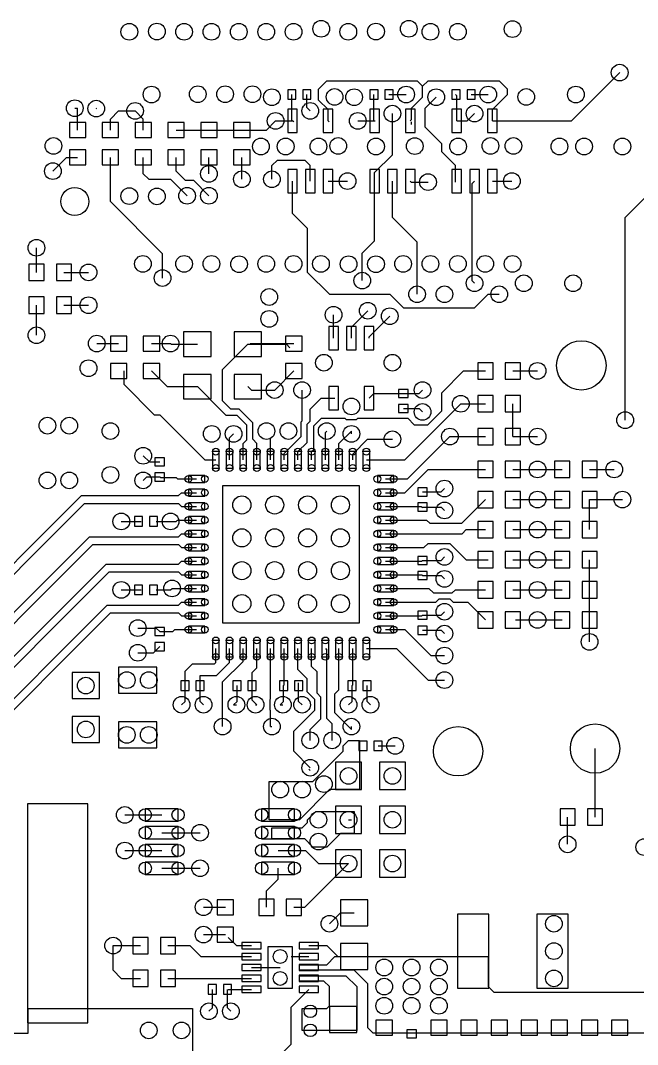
# Model space of a CAD drawing. Extents: x 1 to 15.9, y 0.4 to 4.
# Drawn here: x 1.871 to 2.758, y 2.507 to 3.981 of the extents above; entities that cross this region are included whole.
import ezdxf

# ---------------------------------------------------------------- set-up
doc = ezdxf.new("R2010")
doc.units = 0
doc.layers.get('0').update_dxf_attribs({"linetype": 'CONTINUOUS'})
doc.layers.add('gtl', color=1, linetype='CONTINUOUS')

# ---------------------------------------------------------------- blocks, each defined once
blk = doc.blocks.new('D11')
blk.add_lwpolyline([(0.0118, 0.0049), (-0.0118, 0.0049), (-0.0118, -0.0049), (0.0118, -0.0049)], close=True)
for centre in [(-0.0118, 0), (0.0118, 0)]:
    blk.add_circle(centre, 0.0049)
blk = doc.blocks.new('D12')
blk.add_lwpolyline([(0.0049, 0.0118), (-0.0049, 0.0118), (-0.0049, -0.0118), (0.0049, -0.0118)], close=True)
for centre in [(0, 0.0118), (0, -0.0118)]:
    blk.add_circle(centre, 0.0049)
blk = doc.blocks.new('D13')
blk.add_lwpolyline([(-0.09845, -0.09845), (0.09845, -0.09845), (0.09845, 0.09845), (-0.09845, 0.09845)], close=True)
blk = doc.blocks.new('D15')
blk.add_lwpolyline([(-0.01085, -0.0118), (0.01085, -0.0118), (0.01085, 0.0118), (-0.01085, 0.0118)], close=True)
blk = doc.blocks.new('D16')
blk.add_lwpolyline([(-0.0069, -0.0059), (0.0069, -0.0059), (0.0069, 0.0059), (-0.0069, 0.0059)], close=True)
blk = doc.blocks.new('D17')
blk.add_lwpolyline([(-0.0059, -0.0069), (0.0059, -0.0069), (0.0059, 0.0069), (-0.0059, 0.0069)], close=True)
blk = doc.blocks.new('D18')
blk.add_lwpolyline([(-0.0118, -0.01085), (0.0118, -0.01085), (0.0118, 0.01085), (-0.0118, 0.01085)], close=True)
blk = doc.blocks.new('D19')
blk.add_lwpolyline([(-0.0197, -0.0187), (0.0197, -0.0187), (0.0197, 0.0187), (-0.0197, 0.0187)], close=True)
blk = doc.blocks.new('D20')
blk.add_lwpolyline([(-0.02755, -0.0187), (0.02755, -0.0187), (0.02755, 0.0187), (-0.02755, 0.0187)], close=True)
blk = doc.blocks.new('D29')
blk.add_lwpolyline([(-0.02265, -0.05315), (0.02265, -0.05315), (0.02265, 0.05315), (-0.02265, 0.05315)], close=True)
blk = doc.blocks.new('D30')
blk.add_lwpolyline([(0.0236, 0.0088), (-0.0236, 0.0088), (-0.0236, -0.0088), (0.0236, -0.0088)], close=True)
for centre in [(-0.0236, 0), (0.0236, 0)]:
    blk.add_circle(centre, 0.00885)
blk = doc.blocks.new('D33')
blk.add_lwpolyline([(-0.0187, -0.0197), (0.0187, -0.0197), (0.0187, 0.0197), (-0.0187, 0.0197)], close=True)
blk = doc.blocks.new('D38')
blk.add_lwpolyline([(-0.0069, -0.01675), (0.0069, -0.01675), (0.0069, 0.01675), (-0.0069, 0.01675)], close=True)
blk = doc.blocks.new('D46')
blk.add_lwpolyline([(-0.0177, -0.02955), (0.0177, -0.02955), (0.0177, 0.02955), (-0.0177, 0.02955)], close=True)
blk = doc.blocks.new('D47')
blk.add_lwpolyline([(-0.0138, -0.00455), (0.0138, -0.00455), (0.0138, 0.00455), (-0.0138, 0.00455)], close=True)
blk = doc.blocks.new('D56')
blk.add_lwpolyline([(-0.0433, -0.1575), (0.0433, -0.1575), (0.0433, 0.1575), (-0.0433, 0.1575)], close=True)
blk = doc.blocks.new('D68')
blk.add_lwpolyline([(-0.0197, -0.0177), (0.0197, -0.0177), (0.0197, 0.0177), (-0.0197, 0.0177)], close=True)
blk = doc.blocks.new('D109')
blk.add_circle((0, 0), 0.0201)
blk = doc.blocks.new('D113')
blk.add_circle((0, 0), 0.0355)
blk = doc.blocks.new('D119')
blk.add_circle((0, 0), 0.013)
blk = doc.blocks.new('D120')
blk.add_circle((0, 0), 0.012)
blk = doc.blocks.new('D121')
blk.add_circle((0, 0), 0.009)
blk = doc.blocks.new('D122')
blk.add_circle((0, 0), 0.01)

msp = doc.modelspace()

# ---------------------------------------------------------------- linework, layer by layer
at = {"layer": 'gtl', "color": 1}
for points in [[(2.6628, 3.8361), (2.7323, 3.9055)], [(2.2992, 3.8661), (2.2992, 3.8819), (2.311, 3.8937), (2.4409, 3.8937), (2.4488, 3.8858)], [(2.4311, 3.8361), (2.4331, 3.838), (2.4331, 3.8543), (2.4488, 3.8701), (2.4488, 3.8858), (2.4567, 3.8937)], [(2.4567, 3.8937), (2.5591, 3.8937), (2.5709, 3.8819)], [(2.5709, 3.874), (2.5709, 3.8819)], [(2.2608, 3.837), (2.2608, 3.874)], [(2.2825, 3.8553), (2.2825, 3.874)], [(2.2992, 3.8661), (2.313, 3.8524)], [(2.3789, 3.8361), (2.3789, 3.874)], [(2.4006, 3.874), (2.4252, 3.874)], [(2.4528, 3.8268), (2.4528, 3.8543), (2.4685, 3.8701)], [(2.4961, 3.874), (2.498, 3.872)], [(2.498, 3.8361), (2.498, 3.872)], [(2.5187, 3.874), (2.5433, 3.874)], [(2.5492, 3.8524), (2.5709, 3.874)], [(1.9488, 3.8543), (1.9527, 3.8543)], [(1.9527, 3.8543), (1.9528, 3.8543)], [(1.9528, 3.8228), (1.9528, 3.8543)], [(1.9797, 3.8537), (1.9803, 3.8543)], [(2, 3.8228), (2, 3.8386), (2.0118, 3.8504), (2.0354, 3.8504), (2.0472, 3.8386)], [(2.2825, 3.8553), (2.2874, 3.8504)], [(2.313, 3.8361), (2.313, 3.8524)], [(2.3799, 3.7494), (2.3799, 3.7618), (2.4055, 3.7874), (2.4055, 3.8465)], [(2.5132, 3.8361), (2.5236, 3.8465)], [(2.5492, 3.8361), (2.5492, 3.8524)], [(2.0472, 3.8228), (2.0472, 3.8386)], [(2.189, 3.8228), (2.2244, 3.8228), (2.2376, 3.8361)], [(2.2376, 3.8361), (2.2618, 3.8361)], [(2.2608, 3.837), (2.2618, 3.8361)], [(2.2621, 3.8363), (2.2638, 3.8346)], [(2.313, 3.8361), (2.3144, 3.8346)], [(2.3557, 3.8361), (2.3789, 3.8361), (2.3799, 3.8361)], [(2.3799, 3.8361), (2.3805, 3.8361)], [(2.4331, 3.8308), (2.4331, 3.8346)], [(2.498, 3.8361), (2.5132, 3.8361)], [(2.5492, 3.8361), (2.6628, 3.8361)], [(2.0945, 3.8228), (2.1417, 3.8228)], [(2.1417, 3.8228), (2.1417, 3.8228)], [(2.1417, 3.8228), (2.189, 3.8228)], [(2.189, 3.8228), (2.189, 3.8228)], [(2.4528, 3.8268), (2.4764, 3.8031)], [(2.4764, 3.7913), (2.4764, 3.8031)], [(2.4764, 3.7913), (2.4961, 3.7717)], [(1.9173, 3.7638), (1.937, 3.7835), (1.9528, 3.7835)], [(2, 3.72), (2, 3.7835)], [(2.0472, 3.7598), (2.0472, 3.7835)], [(2.0945, 3.7638), (2.0945, 3.7835)], [(2.1417, 3.7598), (2.1417, 3.7835)], [(2.189, 3.752), (2.189, 3.7835)], [(2.2323, 3.752), (2.2323, 3.7717), (2.2402, 3.7795), (2.2795, 3.7795), (2.2874, 3.7717)], [(2.2874, 3.7494), (2.2874, 3.7717)], [(2.4961, 3.748), (2.4961, 3.7717)], [(2.7402, 3.4055), (2.7402, 3.6969), (2.7874, 3.7441), (2.8346, 3.7441), (2.8504, 3.7598), (2.8504, 3.7825)], [(2.0472, 3.7598), (2.0551, 3.752), (2.0866, 3.752), (2.1102, 3.7283)], [(2.0945, 3.7638), (2.1075, 3.7508)], [(2.1075, 3.7508), (2.1193, 3.7508)], [(2.1193, 3.7508), (2.1417, 3.7283)], [(2.2618, 3.7244), (2.2618, 3.7494)], [(2.313, 3.7494), (2.3411, 3.7494)], [(2.3799, 3.6634), (2.3799, 3.7494)], [(2.4055, 3.6969), (2.4055, 3.7494)], [(2.4311, 3.7494), (2.4325, 3.748), (2.4567, 3.748)], [(2.52, 3.7458), (2.5236, 3.7494)], [(2.52, 3.606), (2.52, 3.7458)], [(2.5492, 3.7494), (2.5773, 3.7494)], [(2, 3.72), (2.075, 3.645)], [(2.2618, 3.7028), (2.2618, 3.7244)], [(2.2618, 3.7028), (2.2835, 3.6811)], [(2.4055, 3.6969), (2.4409, 3.6614)], [(2.2835, 3.6181), (2.2835, 3.6811)], [(2.3622, 3.6063), (2.3622, 3.6457), (2.3799, 3.6634)], [(2.4409, 3.5866), (2.4409, 3.6614)], [(1.8937, 3.6181), (1.8937, 3.6535)], [(2.075, 3.61), (2.075, 3.645)], [(1.9331, 3.6181), (1.9685, 3.6181)], [(2.2835, 3.6181), (2.315, 3.5866)], [(2.52, 3.606), (2.5236, 3.6024)], [(2.315, 3.5866), (2.4016, 3.5866)], [(2.4016, 3.5866), (2.4213, 3.5669)], [(2.5236, 3.5669), (2.5433, 3.5866)], [(2.5433, 3.5866), (2.5591, 3.5866)], [(1.8937, 3.5276), (1.8937, 3.5709)], [(1.9331, 3.5709), (1.9685, 3.5709)], [(2.4213, 3.5669), (2.5236, 3.5669)], [(2.3209, 3.5236), (2.3209, 3.5571)], [(2.3465, 3.5394), (2.3701, 3.563)], [(2.372, 3.5256), (2.4016, 3.5551)], [(2.3465, 3.5236), (2.3465, 3.5394)], [(2.372, 3.5236), (2.372, 3.5256)], [(1.9803, 3.5157), (2.0118, 3.5157)], [(2.0591, 3.5157), (2.0866, 3.5157), (2.0876, 3.5148), (2.125, 3.5148)], [(2.1614, 3.4783), (2.1978, 3.5148)], [(2.1978, 3.5148), (2.253, 3.5148)], [(2.2008, 3.5157), (2.2008, 3.5157), (2.2638, 3.5157)], [(2.253, 3.5148), (2.2579, 3.5098)], [(2.1614, 3.4331), (2.1614, 3.4783)], [(2.0197, 3.4567), (2.0197, 3.4764)], [(2.0591, 3.4764), (2.0817, 3.4537)], [(2.2362, 3.4488), (2.2638, 3.4764)], [(2.4764, 3.4449), (2.5079, 3.4764)], [(2.5079, 3.4764), (2.5394, 3.4764)], [(2.5787, 3.4764), (2.6142, 3.4764)], [(2.0197, 3.4567), (2.063, 3.4134)], [(2.0817, 3.4537), (2.125, 3.4537)], [(2.125, 3.4537), (2.1614, 3.4173)], [(2.1978, 3.4537), (2.2028, 3.4488)], [(2.2028, 3.4488), (2.2362, 3.4488)], [(2.2362, 3.4488), (2.2362, 3.4488)], [(2.2756, 3.4449), (2.2756, 3.4449), (2.2756, 3.4488)], [(2.4439, 3.4439), (2.4488, 3.4488)], [(2.1614, 3.4331), (2.1726, 3.4219)], [(2.2744, 3.4033), (2.2756, 3.4045), (2.2756, 3.4449)], [(2.2756, 3.4449), (2.2756, 3.4449)], [(2.2874, 3.4213), (2.3031, 3.437), (2.3209, 3.437)], [(2.3209, 3.437), (2.3228, 3.437)], [(2.372, 3.437), (2.3789, 3.4439), (2.4213, 3.4439)], [(2.4213, 3.4439), (2.4439, 3.4439)], [(2.4764, 3.4187), (2.4764, 3.4449)], [(2.1726, 3.4219), (2.1846, 3.4219)], [(2.1846, 3.4219), (2.2047, 3.4018)], [(2.2874, 3.4043), (2.2874, 3.4213)], [(2.4213, 3.4222), (2.4439, 3.4222)], [(2.4232, 3.3484), (2.5039, 3.4291)], [(2.4439, 3.4222), (2.4488, 3.4173)], [(2.4565, 3.3988), (2.4764, 3.4187)], [(2.5039, 3.4291), (2.5394, 3.4291)], [(2.5787, 3.3819), (2.5787, 3.4291)], [(2.063, 3.4134), (2.0709, 3.4134)], [(2.063, 3.4134), (2.063, 3.4134)], [(2.0709, 3.4134), (2.1358, 3.3484), (2.1516, 3.3484)], [(2.1614, 3.4173), (2.166, 3.4128)], [(2.166, 3.4128), (2.1817, 3.4128)], [(2.1817, 3.4128), (2.1962, 3.3983)], [(2.2744, 3.3821), (2.2744, 3.4033)], [(2.2829, 3.3998), (2.2874, 3.4043)], [(2.2894, 3.3484), (2.2894, 3.3602), (2.2925, 3.3634), (2.2925, 3.3974), (2.3034, 3.4083)], [(2.3034, 3.4083), (2.3071, 3.4083)], [(2.3071, 3.4083), (2.3071, 3.4083)], [(2.3071, 3.4083), (2.3372, 3.4083)], [(2.3372, 3.4083), (2.3388, 3.4067)], [(2.3388, 3.4067), (2.3541, 3.4067)], [(2.3541, 3.4067), (2.3557, 3.4083)], [(2.3557, 3.4083), (2.4276, 3.4083)], [(2.4276, 3.4083), (2.437, 3.3988)], [(2.1909, 3.372), (2.1962, 3.3773), (2.1962, 3.3983)], [(2.2047, 3.378), (2.2047, 3.4018)], [(2.2697, 3.3602), (2.2829, 3.3735), (2.2829, 3.3998)], [(2.3091, 3.3484), (2.3091, 3.3878), (2.311, 3.3898)], [(2.3287, 3.372), (2.3465, 3.3898)], [(2.3465, 3.3858), (2.3465, 3.3895), (2.3465, 3.3898)], [(2.3465, 3.3895), (2.3465, 3.3895)], [(2.3465, 3.3858), (2.3465, 3.3858), (2.3465, 3.3895)], [(2.437, 3.3988), (2.4565, 3.3988)], [(2.1713, 3.3484), (2.1713, 3.3799), (2.1772, 3.3858)], [(2.2047, 3.378), (2.2106, 3.372)], [(2.2303, 3.3484), (2.2303, 3.3799)], [(2.25, 3.3577), (2.2744, 3.3821)], [(2.3484, 3.3567), (2.3697, 3.378), (2.4055, 3.378)], [(2.3957, 3.3209), (2.4272, 3.3209), (2.4882, 3.3819), (2.5394, 3.3819)], [(2.5787, 3.3819), (2.6142, 3.3819)], [(2.1909, 3.3484), (2.1909, 3.372)], [(2.2106, 3.3484), (2.2106, 3.372)], [(2.2697, 3.3484), (2.2697, 3.3602)], [(2.3287, 3.3484), (2.3287, 3.372)], [(2.0472, 3.3543), (2.0561, 3.3455)], [(2.0561, 3.3455), (2.0709, 3.3455)], [(2.25, 3.3484), (2.25, 3.3577)], [(2.3484, 3.3484), (2.3484, 3.3567)], [(2.3681, 3.3484), (2.4232, 3.3484)], [(2.3957, 3.3012), (2.4232, 3.3012), (2.4567, 3.3346)], [(2.4567, 3.3346), (2.5394, 3.3346)], [(2.5787, 3.3346), (2.6142, 3.3346), (2.6496, 3.3346)], [(2.689, 3.3346), (2.7244, 3.3346)], [(2.0472, 3.3189), (2.0522, 3.3238)], [(2.0522, 3.3238), (2.0709, 3.3238)], [(2.0709, 3.3238), (2.0719, 3.3228)], [(2.0719, 3.3228), (2.0945, 3.3228)], [(2.0945, 3.3228), (2.0965, 3.3209)], [(2.0965, 3.3209), (2.124, 3.3209)], [(2.0981, 3.2969), (2.1024, 3.3012)], [(2.1024, 3.3012), (2.124, 3.3012)], [(2.4488, 3.3022), (2.4754, 3.3022), (2.4803, 3.3071)], [(1.7244, 3.063), (1.7717, 3.1102), (1.7717, 3.1102), (1.9583, 3.2969), (2.0981, 3.2969)], [(1.729, 3.0518), (1.7763, 3.0991), (1.7763, 3.0991), (1.9629, 3.2858), (2.0981, 3.2858)], [(2.0981, 3.2858), (2.1024, 3.2815)], [(2.5051, 3.2571), (2.5394, 3.2913)], [(2.5787, 3.2913), (2.6142, 3.2913), (2.6496, 3.2913)], [(2.689, 3.2913), (2.7362, 3.2913), (2.7362, 3.2913)], [(2.689, 3.248), (2.689, 3.2913)], [(2.1024, 3.2815), (2.124, 3.2815)], [(2.3957, 3.2815), (2.4469, 3.2815)], [(2.4469, 3.2815), (2.4488, 3.2795)], [(2.4488, 3.2805), (2.4754, 3.2805), (2.4803, 3.2756)], [(2.0157, 3.2598), (2.0404, 3.2598), (2.0443, 3.2598)], [(2.0659, 3.2598), (2.0866, 3.2598)], [(2.0866, 3.2598), (2.0945, 3.2598)], [(2.0945, 3.2598), (2.0965, 3.2618)], [(2.0965, 3.2618), (2.124, 3.2618)], [(2.3957, 3.2618), (2.4547, 3.2618)], [(2.4547, 3.2618), (2.4594, 3.2571)], [(2.4594, 3.2571), (2.5051, 3.2571)], [(2.0981, 3.2379), (2.1024, 3.2421)], [(2.1024, 3.2421), (2.124, 3.2421)], [(2.3957, 3.2421), (2.5059, 3.2421)], [(2.5059, 3.2421), (2.5118, 3.248)], [(2.5118, 3.248), (2.5394, 3.248)], [(2.5787, 3.248), (2.6142, 3.248), (2.6496, 3.248)], [(1.7519, 3.0197), (1.9701, 3.2379)], [(1.7566, 3.0085), (1.9747, 3.2267)], [(1.9701, 3.2379), (2.0981, 3.2379)], [(1.9747, 3.2267), (2.0981, 3.2267)], [(2.0981, 3.2267), (2.1024, 3.2224)], [(2.4508, 3.2224), (2.4567, 3.2283)], [(2.4567, 3.2283), (2.4882, 3.2283)], [(2.4882, 3.2283), (2.5118, 3.2047)], [(2.1024, 3.2224), (2.124, 3.2224)], [(2.3957, 3.2224), (2.4508, 3.2224)], [(1.5157, 2.9843), (1.7795, 2.9843), (1.9938, 3.1985)], [(1.9938, 3.1985), (2.0981, 3.1985)], [(2.0981, 3.1985), (2.1024, 3.2028)], [(2.1024, 3.2028), (2.124, 3.2028)], [(2.3957, 3.2028), (2.4478, 3.2028), (2.4488, 3.2037)], [(2.4488, 3.2037), (2.4754, 3.2037)], [(2.4754, 3.2037), (2.4803, 3.2087)], [(2.5118, 3.2047), (2.5394, 3.2047)], [(2.5394, 3.2047), (2.5433, 3.2047)], [(2.5787, 3.2047), (2.6496, 3.2047)], [(2.689, 3.1181), (2.689, 3.1614), (2.689, 3.2047)], [(1.7841, 2.9731), (1.9984, 3.1873), (2.0981, 3.1873)], [(2.0981, 3.1873), (2.1024, 3.1831)], [(2.1024, 3.1831), (2.124, 3.1831)], [(2.3957, 3.1831), (2.4478, 3.1831), (2.4488, 3.1821)], [(2.4488, 3.1821), (2.4754, 3.1821)], [(2.4754, 3.1821), (2.4803, 3.1772)], [(2.0157, 3.1614), (2.0404, 3.1614)], [(2.0404, 3.1614), (2.0443, 3.1614)], [(2.0659, 3.1614), (2.0866, 3.1614)], [(2.0866, 3.1614), (2.0886, 3.1634), (2.124, 3.1634)], [(2.3957, 3.1634), (2.4579, 3.1634), (2.4644, 3.1569)], [(2.4644, 3.1569), (2.4916, 3.1569), (2.4961, 3.1614)], [(2.4961, 3.1614), (2.5394, 3.1614)], [(2.5787, 3.1614), (2.5787, 3.1614)], [(2.5787, 3.1614), (2.6142, 3.1614), (2.6496, 3.1614)], [(1.7969, 2.9409), (1.9954, 3.1394), (2.0981, 3.1394)], [(2.0981, 3.1394), (2.1024, 3.1437)], [(2.1024, 3.1437), (2.124, 3.1437)], [(2.3957, 3.1437), (2.4679, 3.1437)], [(2.4679, 3.1437), (2.4727, 3.1484)], [(2.4727, 3.1484), (2.488, 3.1484)], [(2.488, 3.1484), (2.4927, 3.1437)], [(2.4927, 3.1437), (2.5138, 3.1437)], [(2.5138, 3.1437), (2.5394, 3.1181)], [(1.8015, 2.9298), (2, 3.1283), (2.0981, 3.1283)], [(2.0981, 3.1283), (2.1024, 3.124)], [(2.1024, 3.124), (2.124, 3.124)], [(2.3957, 3.124), (2.4478, 3.124)], [(2.4478, 3.124), (2.4488, 3.125)], [(2.4488, 3.125), (2.4754, 3.125)], [(2.4754, 3.125), (2.4803, 3.1299)], [(2.5827, 3.1181), (2.6496, 3.1181)], [(2.5827, 3.1181), (2.5827, 3.1181)], [(2.689, 3.0866), (2.689, 3.1181)], [(2.0394, 3.1063), (2.0659, 3.1063)], [(2.0659, 3.1063), (2.0709, 3.1014)], [(2.0709, 3.1014), (2.0896, 3.1014), (2.0925, 3.1043), (2.124, 3.1043)], [(2.3957, 3.1043), (2.4232, 3.1043)], [(2.4232, 3.1043), (2.4606, 3.0669)], [(2.4488, 3.1033), (2.4754, 3.1033)], [(2.4754, 3.1033), (2.4803, 3.0984)], [(2.062, 3.0709), (2.0709, 3.0797)], [(2.0394, 3.0709), (2.062, 3.0709)], [(2.1181, 3.0551), (2.1496, 3.0551), (2.1516, 3.0571), (2.1516, 3.0768)], [(2.1713, 3.0571), (2.1713, 3.0768)], [(2.1909, 3.0584), (2.1909, 3.0768)], [(2.2106, 3.0492), (2.2106, 3.0768)], [(2.2303, 3.0045), (2.2303, 3.0768)], [(2.249, 3.001), (2.249, 3.0236), (2.25, 3.0246), (2.25, 3.0768)], [(2.2697, 3.0466), (2.2697, 3.0768)], [(2.2894, 3.0511), (2.2894, 3.0768)], [(2.3091, 3.0768), (2.3111, 3.0747)], [(2.3111, 2.9763), (2.3111, 3.0747)], [(2.3287, 3.0177), (2.3287, 3.0768)], [(2.3425, 2.9961), (2.3474, 3.001), (2.3474, 3.0236), (2.3484, 3.0246), (2.3484, 3.0768)], [(2.3681, 3.0768), (2.4114, 3.0768)], [(2.4114, 3.0768), (2.4567, 3.0315)], [(2.4606, 3.0669), (2.4803, 3.0669)], [(2.1073, 3.0443), (2.1181, 3.0551)], [(2.1526, 3.0384), (2.1713, 3.0571)], [(2.1614, 3.0289), (2.1909, 3.0584)], [(2.2894, 3.0511), (2.2972, 3.0433)], [(2.1073, 3.0236), (2.1073, 3.0443)], [(2.1289, 3.0384), (2.1526, 3.0384)], [(2.1289, 3.0236), (2.1289, 3.0384)], [(2.2037, 3.0423), (2.2106, 3.0492)], [(2.2037, 3.0236), (2.2037, 3.0423)], [(2.2697, 3.0466), (2.2831, 3.0332)], [(2.2972, 3.0127), (2.2972, 3.0433)], [(2.1073, 3.001), (2.1073, 3.0236)], [(2.1289, 3.001), (2.1289, 3.0236)], [(2.1614, 2.9646), (2.1614, 3.0289)], [(2.1821, 3.001), (2.1821, 3.0236)], [(2.2037, 3.0029), (2.2037, 3.0236)], [(2.2707, 3.0236), (2.2707, 3.0276)], [(2.2707, 3.001), (2.2707, 3.0236)], [(2.2831, 3.0147), (2.2831, 3.0332)], [(2.3691, 3.001), (2.3691, 3.0236)], [(2.4567, 3.0315), (2.4803, 3.0315)], [(2.2831, 3.0147), (2.2941, 3.0037)], [(2.2972, 3.0127), (2.3026, 3.0072)], [(2.3026, 2.9758), (2.3026, 3.0072)], [(2.3228, 3.0118), (2.3287, 3.0177)], [(2.3228, 2.9843), (2.3228, 3.0118)], [(2.1024, 2.9961), (2.1073, 3.001)], [(2.1289, 3.001), (2.1339, 2.9961)], [(2.1772, 2.9961), (2.1821, 3.001)], [(2.1772, 2.9961), (2.1811, 2.9961)], [(2.1772, 2.9961), (2.1772, 2.9961)], [(2.2037, 3.0029), (2.2106, 2.9961)], [(2.2087, 2.9961), (2.2106, 2.9961)], [(2.2295, 3.0037), (2.2303, 3.0045)], [(2.2295, 2.9884), (2.2295, 3.0037)], [(2.2441, 2.9961), (2.249, 3.001)], [(2.2441, 2.9961), (2.248, 2.9961)], [(2.2441, 2.9961), (2.2441, 2.9961)], [(2.2707, 3.001), (2.2756, 2.9961)], [(2.2941, 2.9884), (2.2941, 3.0037)], [(2.3691, 3.001), (2.374, 2.9961)], [(2.2295, 2.9884), (2.2303, 2.9876)], [(2.2303, 2.9646), (2.2303, 2.9876)], [(2.2638, 2.9581), (2.2941, 2.9884)], [(2.3111, 2.9763), (2.3189, 2.9685)], [(2.3228, 2.9843), (2.3465, 2.9606)], [(2.2303, 2.9646), (2.2323, 2.9646)], [(2.2874, 2.9606), (2.3026, 2.9758)], [(2.3189, 2.9449), (2.3189, 2.9685)], [(2.3465, 2.9606), (2.3465, 2.9646)], [(2.2638, 2.9291), (2.2638, 2.9581)], [(2.2874, 2.9449), (2.2874, 2.9606)], [(2.3583, 2.874), (2.315, 2.874), (2.2717, 2.8307), (2.2283, 2.8307), (2.2283, 2.8858), (2.2913, 2.8858), (2.3346, 2.9291), (2.3346, 2.937), (2.3425, 2.9449), (2.3583, 2.9449), (2.3583, 2.874)], [(2.3848, 2.937), (2.4094, 2.937)], [(2.6969, 2.8346), (2.6969, 2.9331)], [(2.2638, 2.9291), (2.2874, 2.9055)], [(2.2854, 2.9035), (2.2874, 2.9016)], [(2.0207, 2.8376), (2.0738, 2.8376)], [(2.3504, 2.811), (2.3307, 2.811), (2.311, 2.7913), (2.2913, 2.7913), (2.2795, 2.8031), (2.2323, 2.8031), (2.2323, 2.8189), (2.2756, 2.8189), (2.2835, 2.8268), (2.2835, 2.8307), (2.2953, 2.8425), (2.3504, 2.8425), (2.3504, 2.811)], [(2.3425, 2.8307), (2.3465, 2.8307)], [(2.6575, 2.7953), (2.6575, 2.8346)], [(2.0738, 2.812), (2.1289, 2.812)], [(2.0207, 2.7864), (2.0738, 2.7864)], [(2.2411, 2.7864), (2.2805, 2.7864), (2.2992, 2.7677), (2.3425, 2.7677)], [(2.0738, 2.7608), (2.1289, 2.7608)], [(2.2411, 2.7451), (2.2411, 2.7608)], [(2.2795, 2.7047), (2.3425, 2.7677)], [(2.2244, 2.7283), (2.2411, 2.7451)], [(2.2244, 2.7047), (2.2244, 2.7283)], [(2.1339, 2.7047), (2.1654, 2.7047)], [(2.2638, 2.7047), (2.2795, 2.7047)], [(2.315, 2.6811), (2.3307, 2.6969), (2.3504, 2.6969)], [(3, 2.5236), (2.378, 2.5236), (2.3701, 2.5315), (2.3701, 2.5945), (2.3504, 2.6142), (2.2717, 2.6142), (2.2717, 2.622), (2.311, 2.622), (2.3228, 2.6339), (2.5433, 2.6339), (2.5433, 2.5906), (2.5512, 2.5827), (2.8858, 2.5827), (2.8858, 2.6614), (2.9173, 2.6929), (3, 2.6929), (3, 2.5236)], [(2.1339, 2.6654), (2.1654, 2.6654)], [(2.1693, 2.6614), (2.1811, 2.6496)], [(2.0039, 2.6496), (2.0433, 2.6496)], [(2.0039, 2.6142), (2.0039, 2.6496)], [(2.0827, 2.6496), (2.1142, 2.6496)], [(2.1142, 2.6496), (2.1299, 2.6339)], [(2.1811, 2.6496), (2.2028, 2.6496)], [(2.2854, 2.6496), (2.311, 2.6496)], [(2.311, 2.6496), (2.3268, 2.6339)], [(2.1299, 2.6339), (2.2028, 2.6339)], [(2.2598, 2.6339), (2.2854, 2.6339)], [(2.3268, 2.6339), (2.3504, 2.6339)], [(2.0039, 2.6142), (2.0157, 2.6024)], [(2.2028, 2.6181), (2.2441, 2.6181)], [(2.0157, 2.6024), (2.0433, 2.6024)], [(2.0827, 2.6024), (2.2028, 2.6024)], [(2.3543, 2.5906), (2.3543, 2.5276), (2.2756, 2.5276), (2.2756, 2.5591), (2.311, 2.5591), (2.315, 2.563), (2.315, 2.5906), (2.3071, 2.5984), (2.2717, 2.5984), (2.2717, 2.6063), (2.3386, 2.6063), (2.3543, 2.5906)], [(2.1417, 2.5551), (2.1467, 2.56), (2.1467, 2.5866)], [(2.1683, 2.56), (2.1683, 2.5866)], [(2.1693, 2.5866), (2.1693, 2.5866), (2.2028, 2.5866)], [(2.2598, 2.561), (2.2854, 2.5866)], [(2.1181, 2.4173), (1.937, 2.4173), (1.937, 2.4606), (1.8228, 2.4606), (1.8228, 2.5157), (1.8307, 2.5236), (1.8819, 2.5236), (1.8819, 2.5591), (2.1181, 2.5591), (2.1181, 2.4173)], [(2.1683, 2.56), (2.1732, 2.5551)], [(2.2598, 2.5079), (2.2598, 2.561)], [(2.1693, 2.4173), (2.2598, 2.5079)]]:
    msp.add_lwpolyline(points, dxfattribs=at)

# ---------------------------------------------------------------- block references
at = {"layer": 'gtl'}
for name, p in [('D120', (2.3031, 3.9685)), ('D120', (2.4291, 3.9685)), ('D120', (2.5783, 3.9681)), ('D120', (2.0272, 3.9642)), ('D120', (2.0669, 3.9646)), ('D120', (2.1059, 3.9642)), ('D120', (2.1453, 3.9642)), ('D120', (2.1846, 3.9642)), ('D120', (2.224, 3.9642)), ('D120', (2.2634, 3.9642)), ('D120', (2.3421, 3.9642)), ('D120', (2.3819, 3.9646)), ('D120', (2.4602, 3.9642)), ('D120', (2.4996, 3.9642)), ('D120', (2.7323, 3.9055)), ('D120', (2.0591, 3.874)), ('D120', (2.1256, 3.8744)), ('D120', (2.165, 3.8744)), ('D120', (2.2043, 3.8744)), ('D120', (2.2323, 3.8701)), ('D17', (2.2608, 3.874)), ('D17', (2.2825, 3.874)), ('D120', (2.3224, 3.8705)), ('D120', (2.3504, 3.8701)), ('D17', (2.3789, 3.874)), ('D17', (2.4006, 3.874)), ('D120', (2.4252, 3.874)), ('D120', (2.4685, 3.8701)), ('D17', (2.497, 3.874)), ('D17', (2.5187, 3.874)), ('D120', (2.5433, 3.874)), ('D120', (2.598, 3.8705)), ('D120', (2.6693, 3.874)), ('D120', (1.9488, 3.8543)), ('D120', (1.9797, 3.8537)), ('D120', (2.0354, 3.8504)), ('D120', (2.2874, 3.8504)), ('D120', (2.2376, 3.8361)), ('D38', (2.2618, 3.8361)), ('D38', (2.313, 3.8361)), ('D120', (2.3557, 3.8361)), ('D38', (2.3799, 3.8361)), ('D120', (2.4055, 3.8465)), ('D38', (2.4311, 3.8361)), ('D38', (2.498, 3.8361)), ('D120', (2.5236, 3.8465)), ('D38', (2.5492, 3.8361)), ('D18', (1.9528, 3.8228)), ('D18', (2, 3.8228)), ('D18', (2.0472, 3.8228)), ('D18', (2.0945, 3.8228)), ('D18', (2.1417, 3.8228)), ('D18', (2.189, 3.8228)), ('D120', (1.9181, 3.8)), ('D120', (2.2165, 3.7992)), ('D120', (2.252, 3.7992)), ('D120', (2.2992, 3.7992)), ('D120', (2.3276, 3.8)), ('D120', (2.3819, 3.7992)), ('D120', (2.4376, 3.7998)), ('D120', (2.5, 3.7992)), ('D120', (2.5465, 3.8)), ('D120', (2.5795, 3.8)), ('D120', (2.6457, 3.7992)), ('D120', (2.6811, 3.7992)), ('D120', (2.7362, 3.7992)), ('D18', (1.9528, 3.7835)), ('D18', (2, 3.7835)), ('D18', (2.0472, 3.7835)), ('D18', (2.0945, 3.7835)), ('D18', (2.1417, 3.7835)), ('D18', (2.189, 3.7835)), ('D120', (1.9173, 3.7638)), ('D120', (2.1417, 3.7598)), ('D120', (2.189, 3.752)), ('D120', (2.2323, 3.752)), ('D38', (2.2618, 3.7494)), ('D38', (2.2874, 3.7494)), ('D38', (2.313, 3.7494)), ('D120', (2.3411, 3.7494)), ('D38', (2.3799, 3.7494)), ('D38', (2.4055, 3.7494)), ('D38', (2.4311, 3.7494)), ('D120', (2.4567, 3.748)), ('D38', (2.498, 3.7494)), ('D38', (2.5236, 3.7494)), ('D38', (2.5492, 3.7494)), ('D120', (2.5773, 3.7494)), ('D109', (1.9488, 3.7201)), ('D120', (2.0272, 3.7278)), ('D120', (2.0669, 3.7274)), ('D120', (2.1102, 3.7283)), ('D120', (2.1417, 3.7283)), ('D120', (1.8937, 3.6535)), ('D120', (2.0468, 3.6303)), ('D120', (2.1059, 3.6303)), ('D120', (2.1453, 3.6303)), ('D120', (2.185, 3.6299)), ('D120', (2.224, 3.6303)), ('D120', (2.2634, 3.6303)), ('D120', (2.3028, 3.6303)), ('D120', (2.3425, 3.6299)), ('D120', (2.3819, 3.6299)), ('D120', (2.4209, 3.6303)), ('D120', (2.4602, 3.6303)), ('D120', (2.4996, 3.6303)), ('D120', (2.539, 3.6303)), ('D120', (2.5783, 3.6303)), ('D15', (1.8937, 3.6181)), ('D15', (1.9331, 3.6181)), ('D120', (1.9685, 3.6181)), ('D120', (2.075, 3.61)), ('D120', (2.3622, 3.6063)), ('D120', (2.5236, 3.6024)), ('D120', (2.5945, 3.6024)), ('D120', (2.6654, 3.6024)), ('D120', (2.2283, 3.5827)), ('D120', (2.4409, 3.5866)), ('D120', (2.4803, 3.5866)), ('D120', (2.5591, 3.5866)), ('D15', (1.8937, 3.5709)), ('D15', (1.9331, 3.5709)), ('D120', (1.9685, 3.5709)), ('D120', (2.3209, 3.5571)), ('D120', (2.3701, 3.563)), ('D120', (2.4016, 3.5551)), ('D120', (2.2283, 3.5512)), ('D120', (1.8937, 3.5276)), ('D38', (2.3209, 3.5236)), ('D38', (2.3465, 3.5236)), ('D38', (2.372, 3.5236)), ('D120', (1.9803, 3.5157)), ('D18', (2.0118, 3.5157)), ('D18', (2.0591, 3.5157)), ('D120', (2.0866, 3.5157)), ('D68', (2.125, 3.5148)), ('D68', (2.1978, 3.5148)), ('D18', (2.2638, 3.5157)), ('D113', (2.6772, 3.4843)), ('D120', (1.9685, 3.4803)), ('D120', (2.3071, 3.4882)), ('D120', (2.4055, 3.4882)), ('D18', (2.0118, 3.4764)), ('D18', (2.0591, 3.4764)), ('D18', (2.2638, 3.4764)), ('D15', (2.5394, 3.4764)), ('D15', (2.5787, 3.4764)), ('D120', (2.6142, 3.4764)), ('D68', (2.125, 3.4537)), ('D68', (2.1978, 3.4537)), ('D120', (2.2362, 3.4488)), ('D120', (2.2756, 3.4488)), ('D38', (2.3209, 3.437)), ('D38', (2.372, 3.437)), ('D16', (2.4213, 3.4439)), ('D120', (2.4488, 3.4488)), ('D120', (2.3465, 3.4252)), ('D120', (2.5039, 3.4291)), ('D15', (2.5394, 3.4291)), ('D15', (2.5787, 3.4291)), ('D16', (2.4213, 3.4222)), ('D120', (2.4488, 3.4173)), ('D120', (1.9094, 3.3976)), ('D120', (1.9409, 3.3976)), ('D120', (2.7402, 3.4055)), ('D120', (2, 3.3898)), ('D120', (2.1457, 3.3858)), ('D120', (2.1772, 3.3858)), ('D120', (2.2244, 3.3898)), ('D120', (2.2559, 3.3898)), ('D120', (2.311, 3.3898)), ('D120', (2.3465, 3.3858)), ('D120', (2.4055, 3.378)), ('D120', (2.4882, 3.3819)), ('D15', (2.5394, 3.3819)), ('D15', (2.5787, 3.3819)), ('D120', (2.6142, 3.3819)), ('D120', (2.0472, 3.3543)), ('D12', (2.1516, 3.3484)), ('D12', (2.1713, 3.3484)), ('D12', (2.1909, 3.3484)), ('D12', (2.2106, 3.3484)), ('D12', (2.2303, 3.3484)), ('D12', (2.25, 3.3484)), ('D12', (2.2697, 3.3484)), ('D12', (2.2894, 3.3484)), ('D12', (2.3091, 3.3484)), ('D12', (2.3287, 3.3484)), ('D12', (2.3484, 3.3484)), ('D12', (2.3681, 3.3484)), ('D16', (2.0709, 3.3455)), ('D15', (2.5394, 3.3346)), ('D15', (2.5787, 3.3346)), ('D120', (2.6142, 3.3346)), ('D15', (2.6496, 3.3346)), ('D15', (2.689, 3.3346)), ('D120', (2.7244, 3.3346)), ('D120', (1.9094, 3.3189)), ('D120', (1.9409, 3.3189)), ('D120', (2, 3.3268)), ('D120', (2.0472, 3.3189)), ('D16', (2.0709, 3.3238)), ('D11', (2.124, 3.3209)), ('D11', (2.3957, 3.3209)), ('D120', (2.4803, 3.3071)), ('D11', (2.124, 3.3012)), ('D13', (2.2598, 3.2126)), ('D11', (2.3957, 3.3012)), ('D16', (2.4488, 3.3022)), ('D15', (2.5394, 3.2913)), ('D15', (2.5787, 3.2913)), ('D120', (2.6142, 3.2913)), ('D15', (2.6496, 3.2913)), ('D15', (2.689, 3.2913)), ('D120', (2.7362, 3.2913)), ('D11', (2.124, 3.2815)), ('D119', (2.189, 3.2835)), ('D119', (2.2362, 3.2835)), ('D119', (2.2835, 3.2835)), ('D119', (2.3307, 3.2835)), ('D11', (2.3957, 3.2815)), ('D16', (2.4488, 3.2805)), ('D120', (2.4803, 3.2756)), ('D120', (2.0157, 3.2598)), ('D120', (2.0866, 3.2598)), ('D17', (2.0404, 3.2598)), ('D17', (2.062, 3.2598)), ('D11', (2.124, 3.2618)), ('D11', (2.3957, 3.2618)), ('D15', (2.5394, 3.248)), ('D15', (2.5787, 3.248)), ('D120', (2.6142, 3.248)), ('D15', (2.6496, 3.248)), ('D15', (2.689, 3.248)), ('D11', (2.124, 3.2421)), ('D119', (2.189, 3.2362)), ('D119', (2.2362, 3.2362)), ('D119', (2.2835, 3.2362)), ('D119', (2.3307, 3.2362)), ('D11', (2.3957, 3.2421)), ('D11', (2.124, 3.2224)), ('D11', (2.3957, 3.2224)), ('D120', (2.4803, 3.2087)), ('D15', (2.5394, 3.2047)), ('D15', (2.5787, 3.2047)), ('D120', (2.6142, 3.2047)), ('D15', (2.6496, 3.2047)), ('D15', (2.689, 3.2047)), ('D11', (2.124, 3.2028)), ('D119', (2.189, 3.189)), ('D119', (2.2362, 3.189)), ('D119', (2.2835, 3.189)), ('D119', (2.3307, 3.189)), ('D11', (2.3957, 3.2028)), ('D16', (2.4488, 3.2037)), ('D11', (2.124, 3.1831)), ('D11', (2.3957, 3.1831)), ('D16', (2.4488, 3.1821)), ('D120', (2.4803, 3.1772)), ('D120', (2.0157, 3.1614)), ('D17', (2.0404, 3.1614)), ('D17', (2.062, 3.1614)), ('D120', (2.0886, 3.1634)), ('D11', (2.124, 3.1634)), ('D11', (2.3957, 3.1634)), ('D15', (2.5394, 3.1614)), ('D15', (2.5787, 3.1614)), ('D120', (2.6142, 3.1614)), ('D15', (2.6496, 3.1614)), ('D15', (2.689, 3.1614)), ('D119', (2.189, 3.1417)), ('D119', (2.2362, 3.1417)), ('D119', (2.2835, 3.1417)), ('D119', (2.3307, 3.1417)), ('D11', (2.124, 3.1437)), ('D11', (2.3957, 3.1437)), ('D120', (2.4803, 3.1299)), ('D11', (2.124, 3.124)), ('D11', (2.3957, 3.124)), ('D16', (2.4488, 3.125)), ('D15', (2.5394, 3.1181)), ('D15', (2.5787, 3.1181)), ('D120', (2.6142, 3.1181)), ('D15', (2.6496, 3.1181)), ('D15', (2.689, 3.1181)), ('D120', (2.0394, 3.1063)), ('D11', (2.124, 3.1043)), ('D11', (2.3957, 3.1043)), ('D16', (2.4488, 3.1033)), ('D120', (2.4803, 3.0984)), ('D16', (2.0709, 3.1014)), ('D120', (2.689, 3.0866)), ('D120', (2.0394, 3.0709)), ('D16', (2.0709, 3.0797)), ('D12', (2.1516, 3.0768)), ('D12', (2.1713, 3.0768)), ('D12', (2.1909, 3.0768)), ('D12', (2.2106, 3.0768)), ('D12', (2.2303, 3.0768)), ('D12', (2.25, 3.0768)), ('D12', (2.2697, 3.0768)), ('D12', (2.2894, 3.0768)), ('D12', (2.3091, 3.0768)), ('D12', (2.3287, 3.0768)), ('D12', (2.3484, 3.0768)), ('D12', (2.3681, 3.0768)), ('D120', (2.4803, 3.0669)), ('D20', (2.0394, 3.0315)), ('D19', (1.9646, 3.0236)), ('D120', (1.9646, 3.0236)), ('D120', (2.0236, 3.0315)), ('D120', (2.0551, 3.0315)), ('D120', (2.4803, 3.0315)), ('D17', (2.1073, 3.0236)), ('D17', (2.1289, 3.0236)), ('D17', (2.1821, 3.0236)), ('D17', (2.2037, 3.0236)), ('D17', (2.249, 3.0236)), ('D17', (2.2707, 3.0236)), ('D17', (2.3474, 3.0236)), ('D17', (2.3691, 3.0236)), ('D120', (2.1024, 2.9961)), ('D120', (2.1339, 2.9961)), ('D120', (2.1811, 2.9961)), ('D120', (2.2087, 2.9961)), ('D120', (2.248, 2.9961)), ('D120', (2.2756, 2.9961)), ('D120', (2.3425, 2.9961)), ('D120', (2.374, 2.9961)), ('D19', (1.9646, 2.9606)), ('D120', (2.1614, 2.9646)), ('D120', (2.2323, 2.9646)), ('D120', (2.3465, 2.9646)), ('D120', (1.9646, 2.9606)), ('D120', (2.0236, 2.9528)), ('D20', (2.0394, 2.9528)), ('D120', (2.0551, 2.9528)), ('D113', (2.5, 2.9291)), ('D113', (2.6969, 2.9331)), ('D120', (2.2874, 2.9449)), ('D120', (2.3189, 2.9449)), ('D120', (2.4094, 2.937)), ('D17', (2.3632, 2.937)), ('D17', (2.3848, 2.937)), ('D120', (2.2874, 2.9055)), ('D33', (2.3425, 2.8937)), ('D120', (2.3425, 2.8937)), ('D33', (2.4055, 2.8937)), ('D120', (2.4055, 2.8937)), ('D120', (2.3071, 2.8819)), ('D120', (2.2441, 2.874)), ('D120', (2.2756, 2.874)), ('D56', (1.9241, 2.6962)), ('D120', (2.0207, 2.8376)), ('D30', (2.0738, 2.8376)), ('D30', (2.2411, 2.8376)), ('D33', (2.3425, 2.8307)), ('D33', (2.4055, 2.8307)), ('D15', (2.6575, 2.8346)), ('D15', (2.6969, 2.8346)), ('D120', (2.2992, 2.8307)), ('D120', (2.3425, 2.8307)), ('D120', (2.4055, 2.8307)), ('D30', (2.0738, 2.812)), ('D120', (2.1289, 2.812)), ('D30', (2.2411, 2.812)), ('D120', (2.2992, 2.7992)), ('D120', (2.6575, 2.7953)), ('D120', (2.7677, 2.7913)), ('D120', (2.0207, 2.7864)), ('D30', (2.0738, 2.7864)), ('D30', (2.2411, 2.7864)), ('D33', (2.3425, 2.7677)), ('D33', (2.4055, 2.7677)), ('D30', (2.0738, 2.7608)), ('D120', (2.1289, 2.7608)), ('D30', (2.2411, 2.7608)), ('D120', (2.3425, 2.7677)), ('D120', (2.4055, 2.7677)), ('D120', (2.1339, 2.7047)), ('D18', (2.1654, 2.7047)), ('D15', (2.2244, 2.7047)), ('D15', (2.2638, 2.7047)), ('D19', (2.3504, 2.6969)), ('D120', (2.315, 2.6811)), ('D29', (2.5217, 2.6417)), ('D29', (2.6358, 2.6417)), ('D120', (2.6378, 2.6811)), ('D120', (2.1339, 2.6654)), ('D18', (2.1654, 2.6654)), ('D120', (2.0039, 2.6496)), ('D15', (2.0433, 2.6496)), ('D15', (2.0827, 2.6496)), ('D47', (2.2028, 2.6496)), ('D47', (2.2854, 2.6496)), ('D19', (2.3504, 2.6339)), ('D120', (2.6378, 2.6417)), ('D47', (2.2028, 2.6339)), ('D46', (2.2441, 2.6181)), ('D122', (2.2441, 2.6339)), ('D47', (2.2854, 2.6339)), ('D47', (2.2028, 2.6181)), ('D47', (2.2854, 2.6181)), ('D120', (2.3937, 2.6181)), ('D120', (2.4331, 2.6181)), ('D120', (2.4724, 2.6181)), ('D15', (2.0433, 2.6024)), ('D15', (2.0827, 2.6024)), ('D122', (2.2441, 2.6024)), ('D120', (2.6378, 2.6024)), ('D17', (2.1467, 2.5866)), ('D17', (2.1683, 2.5866)), ('D47', (2.2028, 2.6024)), ('D47', (2.2854, 2.6024)), ('D120', (2.3937, 2.5906)), ('D120', (2.4331, 2.5906)), ('D120', (2.4724, 2.5906)), ('D47', (2.2028, 2.5866)), ('D47', (2.2854, 2.5866)), ('D120', (2.1417, 2.5551)), ('D120', (2.1732, 2.5551)), ('D121', (2.2874, 2.5551)), ('D120', (2.3937, 2.563)), ('D120', (2.4331, 2.563)), ('D120', (2.4724, 2.563)), ('D19', (2.3346, 2.5433)), ('D120', (2.0551, 2.5276)), ('D120', (2.1024, 2.5276)), ('D121', (2.2874, 2.5276)), ('D18', (2.3937, 2.5315)), ('D18', (2.4724, 2.5315)), ('D18', (2.5157, 2.5315)), ('D18', (2.5591, 2.5315)), ('D18', (2.6024, 2.5315)), ('D18', (2.6457, 2.5315)), ('D18', (2.689, 2.5315)), ('D18', (2.7323, 2.5315)), ('D16', (2.4331, 2.5226))]:
    msp.add_blockref(name, p, dxfattribs=at)

doc.saveas('drawing.dxf')
